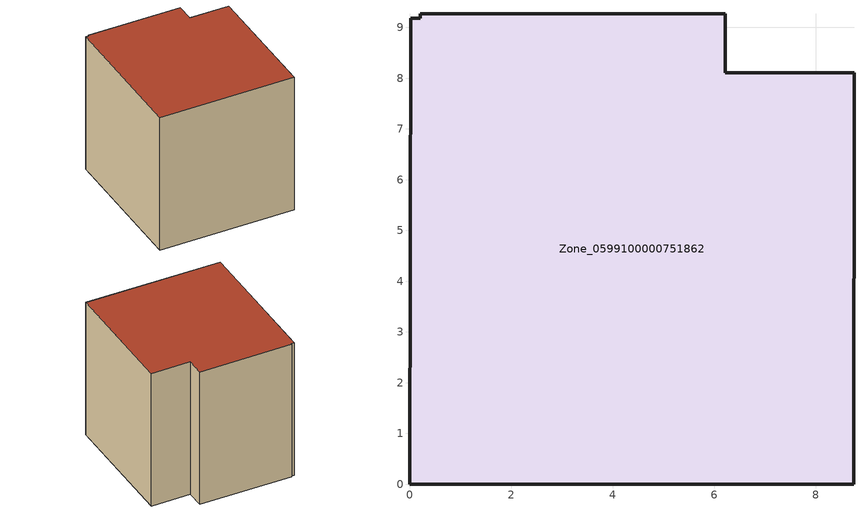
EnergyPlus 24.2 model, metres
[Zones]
Zone_0599100000751862
 floor ground (C_G): 8.76,0 0,0 0.02,9.18 0.21,9.18 0.21,9.27 6.22,9.27 6.22,8.1 8.76,8.1 z0
 wall outside (C_F): 6.22,8.1 6.22,9.27 0.21,9.27 0.21,9.18 0.02,9.18 0,0 8.76,0 8.76,8.1 6.22,8.1 z0:9.32
 roof outside (C_R): 0.21,9.18 0.02,9.18 0,0 8.76,0 8.76,8.1 6.22,8.1 6.22,9.27 0.21,9.27 z9.32
[BUILDING]
Pand.0599100000751862: North Axis=0; Terrain=City; Loads Convergence Tolerance Value=0.04; Temperature Convergence Tolerance Value=0.4; Solar Distribution=FullExterior; Maximum Number of Warmup Days=25; Minimum Number of Warmup Days=1
[Site:Location]
Rotterdam.The.Hague.AP_ZH_NLD Design_Conditions: Latitude=51.96; Longitude=4.45; Time Zone=1; Elevation=-4.5
[SITE:GROUNDTEMPERATURE:BUILDINGSURFACE]
18, 18, 18, 18, 18, 18, 18, 18, 18, 18, 18, 18
[MATERIAL] Thermal Absorptance=0.9; Solar Absorptance=0.7; Visible Absorptance=0.7
Name | Roughness | Thickness | Conductivity | Density | Specific Heat
G.TI.2006-2014 | MediumSmooth | 0.15 | 0.06 | 540 | 1210
F.TI.2006-2014 | Rough | 0.3 | 0.12 | 1920 | 840
R.TI.2006-2014 | MediumRough | 0.2 | 0.08 | 1500 | 1000
[CONSTRUCTION]
C_G: G.TI.2006-2014
C_F: F.TI.2006-2014
C_R: R.TI.2006-2014
[ZONE]
Zone_0599100000751862: Type=1; Multiplier=1; Ceiling Height=Autocalculate; Volume=Autocalculate; Floor Area=autocalculate; Part of Total Floor Area=Yes
[ZONEINFILTRATION:DESIGNFLOWRATE]
Infil_Zone_0599100000751862: Zone or ZoneList or Space or SpaceList=Zone_0599100000751862; Schedule=AlwaysOn; Design Flow Rate Calculation Method=Flow/Area; Flow Rate per Floor Area=0.0015; Constant Term Coefficient=1; Temperature Term Coefficient=0; Velocity Term Coefficient=0; Velocity Squared Term Coefficient=0
[HVACTEMPLATE:ZONE:IDEALLOADSAIRSYSTEM]
Zone_0599100000751862: Maximum Heating Supply Air Temperature=50; Minimum Cooling Supply Air Temperature=13; Maximum Heating Supply Air Humidity Ratio=0.0156; Minimum Cooling Supply Air Humidity Ratio=0.0077; Heating Limit=NoLimit; Cooling Limit=NoLimit; Dehumidification Control Type=ConstantSensibleHeatRatio; Cooling Sensible Heat Ratio=0.7; Dehumidification Setpoint=60; Humidification Control Type=None; Humidification Setpoint=30; Outdoor Air Method=None; Outdoor Air Flow Rate per Person=0.00944; Outdoor Air Flow Rate per Zone Floor Area=0; Outdoor Air Flow Rate per Zone=0; Demand Controlled Ventilation Type=None; Outdoor Air Economizer Type=NoEconomizer; Heat Recovery Type=None; Sensible Heat Recovery Effectiveness=0.7; Latent Heat Recovery Effectiveness=0.65
[ZONECONTROL:THERMOSTAT]
ThermostatControl_Zone_0599100000751862: Zone or ZoneList=Zone_0599100000751862; Control Type Schedule=DualSetpointControlType; Control 1=Thermostat_Zone_0599100000751862; Temperature Difference Between Cutout And Setpoint=0
[THERMOSTATSETPOINT:DUALSETPOINT]
Thermostat_Zone_0599100000751862: Heating Setpoint Temperature Schedule=HeatingSetpoint_Zone_0599100000751862; Cooling Setpoint Temperature Schedule=CoolingSetpoint_Zone_0599100000751862
[SCHEDULE:COMPACT]
HeatingSetpoint_Zone_0599100000751862: Through: 12/31, For: AllDays, Until: 24:00, 21
CoolingSetpoint_Zone_0599100000751862: Through: 12/31, For: AllDays, Until: 24:00, 24
DualSetpointControlType: Through: 12/31, For: AllDays, Until: 24:00, 4
AlwaysOn: Through: 12/31, For: AllDays, Until: 24:00, 1
